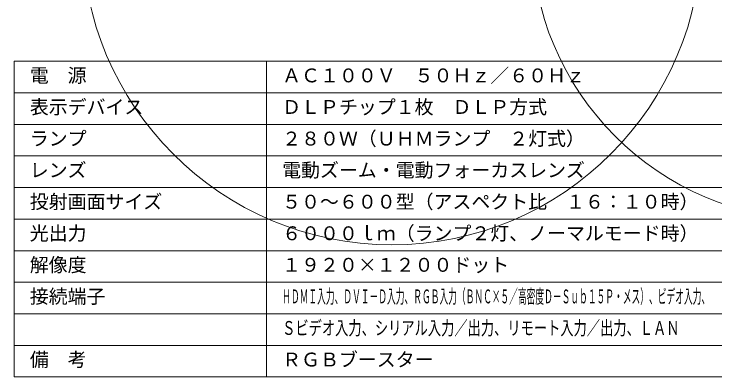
# Model space of a CAD drawing. Units: millimetres, scale not verified. Extents: x -63 to 109, y -56 to 63.
# Drawn here: x -62.8 to 48.3, y -56.5 to 1 of the extents above; entities that cross this region are included whole.
import ezdxf
from ezdxf.enums import TextEntityAlignment as Align

# ---------------------------------------------------------------- set-up
doc = ezdxf.new("R2010")
doc.units = ezdxf.units.MM
doc.header["$LTSCALE"] = 0.125
doc.layers.add('0-1_MOJI1', color=7, linetype='Continuous')
doc.layers.add('0-2_WAKU', color=1, linetype='Continuous', lineweight=18)
doc.layers.add('0-5_GAIKEI', color=7, linetype='Continuous', lineweight=18)
doc.styles.add('ＭＳ ゴシック', font='')
doc.styles.get('ＭＳ ゴシック').set_extended_font_data('MS Gothic')

msp = doc.modelspace()

# ---------------------------------------------------------------- linework, layer by layer
at = {"layer": '0-2_WAKU', "color": 4}
for p, q in [((-62.7893, -56.4969), (-62.7893, -6.4969)), ((-62.7893, -6.4969), (62.2107, -6.4969)), ((-22.7893, -56.4969), (-22.7893, -6.4969)), ((-62.7893, -56.4969), (62.2107, -56.4969))]:
    msp.add_line(p, q, dxfattribs=at)
at = {"layer": '0-2_WAKU'}
for p, q in [((-62.7893, -11.4969), (62.2107, -11.4969)), ((62.2107, -16.4969), (-62.7893, -16.4969)), ((62.2107, -21.4969), (-62.7893, -21.4969)), ((62.2107, -26.4969), (-62.7893, -26.4969)), ((-62.7893, -31.4969), (62.2107, -31.4969)), ((-62.7893, -36.4969), (62.2107, -36.4969)), ((-62.7893, -41.4969), (62.2107, -41.4969)), ((-62.7893, -46.4969), (62.2107, -46.4969)), ((-62.7893, -51.4969), (62.2107, -51.4969))]:
    msp.add_line(p, q, dxfattribs=at)
at = {"layer": '0-5_GAIKEI', "color": 1}
for centre, radius in [((-2.8833, 13.5253), 49.0805), ((64.341, 13.5243), 45.0672)]:
    msp.add_circle(centre, radius, dxfattribs=at)

# ---------------------------------------------------------------- texts
at = {"layer": '0-1_MOJI1', "style": 'ＭＳ ゴシック'}
for s, p in [('電\u3000源', (-60.2893, -10.4969)), ('ＡＣ１００Ｖ\u3000５０Ｈｚ／６０Ｈｚ', (-20.2893, -10.4969)), ('表示デバイス', (-60.2893, -15.4969)), ('ＤＬＰチップ１枚\u3000ＤＬＰ方式', (-20.2893, -15.4969)), ('ランプ', (-60.2893, -20.4969)), ('２８０Ｗ（ＵＨＭランプ\u3000２灯式）', (-20.2893, -20.4969)), ('レンズ', (-60.2893, -25.4969)), ('電動ズーム・電動フォーカスレンズ', (-20.2893, -25.4969)), ('投射画面サイズ', (-60.2893, -30.4969)), ('５０～６００型（アスペクト比\u3000１６：１０時）', (-20.2893, -30.4969)), ('光出力', (-60.2893, -35.4969)), ('６０００ｌｍ（ランプ２灯、ノーマルモード時）', (-20.2893, -35.4969)), ('解像度', (-60.2893, -40.4969)), ('１９２０×１２００ドット', (-20.2893, -40.4969)), ('接続端子', (-60.2893, -45.4969)), ('備\u3000考', (-60.2893, -55.4969)), ('ＲＧＢブースター', (-20.2893, -55.4969))]:
    msp.add_text(s, height=2.199, dxfattribs=at).set_placement(p, align=Align.BOTTOM_LEFT)
for s, width, p in [('ＨＤＭＩ入力、ＤＶＩ－Ｄ入力、ＲＧＢ入力（ＢＮＣ×５／高密度Ｄ－Ｓｕｂ１５Ｐ・メス）、ビデオ入力、', 0.45, (-20.2893, -45.4969)), ('Ｓビデオ入力、シリアル入力／出力、リモート入力／出力、ＬＡＮ', 0.7, (-20.2893, -50.4969))]:
    msp.add_text(s, height=2.199, dxfattribs=dict(at, width=width)).set_placement(p, align=Align.BOTTOM_LEFT)

doc.saveas('drawing.dxf')
